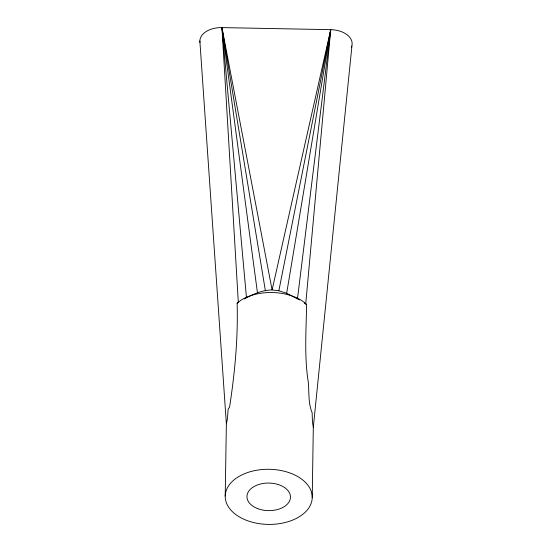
<?xml version="1.0" encoding="UTF-8"?>
<svg xmlns="http://www.w3.org/2000/svg" width="552" height="552" viewBox="0 0 552 552"><rect width="100%" height="100%" fill="white"/><g stroke="black" fill="none" stroke-linecap="round" stroke-linejoin="round"><path stroke-width="0.83" d="M312.232 497.669A43.518 27.566 0.9 0 0 247.537 472.567A43.518 27.566 0.9 0 0 246.399 520.294A43.518 27.566 0.9 0 0 312.232 497.669L313.308 427.317L312.46 422.073L312.142 412.73C308.175 403.526 309.182 392.437 308.327 382.446C304.193 356.709 306.181 330.462 306.615 304.525L302.731 301.178A43.518 27.566 0.9 0 0 241.203 300.005L237.125 303.227C238.14 338.1 234.862 372.772 229.563 407.155L228.121 409.26L227.465 418.63L226.368 423.826L225.216 496.02M306.615 304.525L305.725 303.931L330.717 29.67L221.945 27.6A21.756 13.779 0.9 0 0 199.948 42.407M313.308 427.317L352.142 43.863A21.756 13.779 0.9 0 0 330.717 29.67L272.101 289.945C262.131 290.035 252.823 294.278 244.246 298.998M297.487 298.653L330.717 29.67L278.85 290.766L286.667 293.271L299.55 299.971M286.667 293.271L330.717 29.67M237.125 303.227L238.326 302.496L221.945 27.6L272.101 289.945L278.85 290.766M304.352 303.048L305.725 303.931M246.468 297.68L221.945 27.6L265.339 290.511M221.945 27.6L257.446 292.712M199.858 40.965L226.368 423.826M351.817 46.016A21.756 13.779 0.9 0 1 351.313 47.41M257.556 508.571A21.756 13.779 0.9 0 0 290.476 497.262A21.756 13.779 0.9 0 0 258.129 484.704A21.756 13.779 0.9 0 0 257.556 508.571"/></g></svg>
